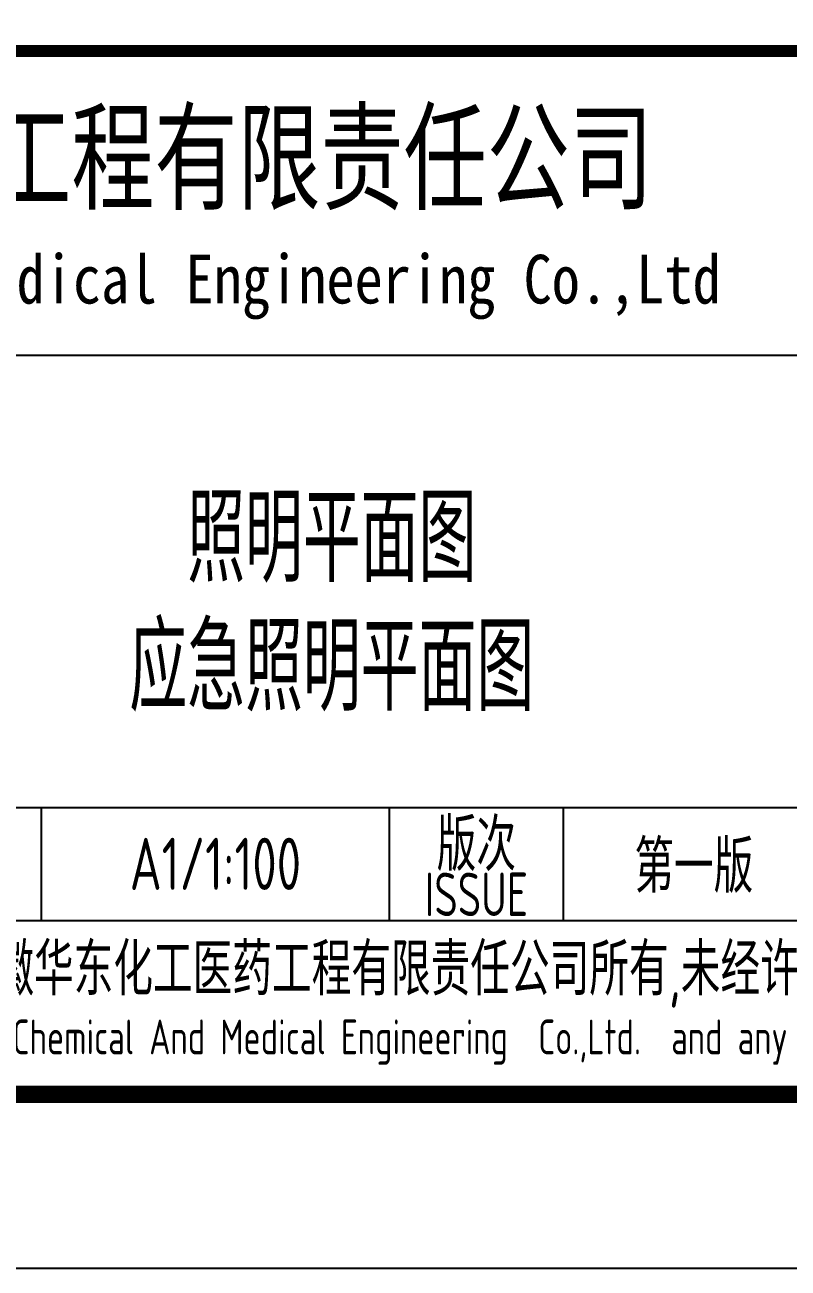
# Model space of a CAD drawing. Extents: x 4830845 to 5141198, y -443067 to -268177.
# Drawn here: x 4925996 to 4930383, y -422737 to -415587 of the extents above; entities that cross this region are included whole.
import ezdxf
from ezdxf.enums import TextEntityAlignment as Align

# ---------------------------------------------------------------- set-up
doc = ezdxf.new("R2010")
doc.units = 0
doc.header["$LTSCALE"] = 1000
doc.header["$MEASUREMENT"] = 0
doc.layers.get('0').update_dxf_attribs({"linetype": 'CONTINUOUS'})
doc.layers.add('PUB_TITLE', color=4, linetype='CONTINUOUS')
doc.styles.add('AHD', font='sceie.shx', dxfattribs={"width": 0.7, "bigfont": 'sceic.shx'})
doc.styles.add('ECEC_TQ_S', font='')
doc.styles.get('ECEC_TQ_S').set_extended_font_data('SimSun')

msp = doc.modelspace()

# ---------------------------------------------------------------- linework, layer by layer
for p, q in [((4919591.1, -417487.3), (4937591.1, -417487.3)), ((4919591.1, -420087.3), (4937591.1, -420087.3)), ((4926091.1, -420737.3), (4926091.1, -420087.3)), ((4928091.1, -420737.3), (4928091.1, -420087.3)), ((4929091.1, -420737.3), (4929091.1, -420087.3)), ((4919591.1, -420737.3), (4937591.1, -420737.3)), ((4919591.1, -421737.3), (4937591.1, -421737.3))]:
    msp.add_line(p, q)
msp.add_lwpolyline([(4937591.1, -415737.3, 70, 70, 0), (4919591.1, -415737.3, 70, 70, 0), (4919591.1, -421737.3, 0, 0, 0)], format="xyseb")
at = {"layer": 'PUB_TITLE', "color": 4}
msp.add_lwpolyline([(4854491.1, -422737.3), (4938591.1, -422737.3), (4938591.1, -363337.3), (4854491.1, -363337.3)], close=True, dxfattribs=at)
at = {"layer": 'PUB_TITLE', "color": 4, "const_width": 100}
msp.add_lwpolyline([(4856991.1, -421737.3), (4937591.1, -421737.3), (4937591.1, -364337.3), (4856991.1, -364337.3)], close=True, dxfattribs=at)

# ---------------------------------------------------------------- texts
for s, height, style, width, p in [('安徽华东化工医药工程有限责任公司', 500, 'ECEC_TQ_S', 0.7, (4925786, -416337.3)), ('安徽华东化工医药工程有限责任公司', 500, 'ECEC_TQ_S', 0.7, (4925786, -416337.3)), ('Anhui Huadong Chemical & Medical Engineering Co.,Ltd', 280, 'ECEC_TQ_S', 0.85, (4925786, -417087.3)), ('Anhui Huadong Chemical & Medical Engineering Co.,Ltd', 280, 'ECEC_TQ_S', 0.85, (4925786, -417087.3)), ('照明平面图', 500, 'AHD', 0.7, (4927760, -418529.7)), ('应急照明平面图', 500, 'AHD', 0.7, (4927760, -419256)), ('版次', 300, 'AHD', 0.8, (4928591.1, -420287.3)), ('版次', 300, 'AHD', 0.8, (4928591.1, -420287.3)), ('ISSUE', 250, 'AHD', 0.8, (4928591.1, -420587.3)), ('ISSUE', 250, 'AHD', 0.8, (4928591.1, -420587.3)), ('本文件专有权属安徽华东化工医药工程有限责任公司所有,未经许可不得复制或转让给第三方', 300, 'AHD', 0.8, (4928591.1, -421037.3)), ('本文件专有权属安徽华东化工医药工程有限责任公司所有,未经许可不得复制或转让给第三方', 300, 'AHD', 0.8, (4928591.1, -421037.3)), ('The proprietary right of this document belongs to Anhui Huadong Chemical And Medical Engineering  Co.,Ltd.  and any replication or transfer to the 3rd. side is forbidden without its permission. ', 200, 'AHD', 0.8, (4928591.1, -421437.3)), ('The proprietary right of this document belongs to Anhui Huadong Chemical And Medical Engineering  Co.,Ltd.  and any replication or transfer to the 3rd. side is forbidden without its permission. ', 200, 'AHD', 0.8, (4928591.1, -421437.3))]:
    msp.add_text(s, height=height, dxfattribs=dict(style=style, width=width)).set_placement(p, align=Align.MIDDLE)
at = {"style": 'AHD', "width": 0.8}
for tag, text, p in [('A1/1:100', '1:100', (4927091.1, -420412.3)), ('第一版', '0', (4929841.1, -420412.3))]:
    msp.add_attdef(tag, text=text, height=300, dxfattribs=at).set_placement(p, align=Align.MIDDLE)

doc.saveas('drawing.dxf')
